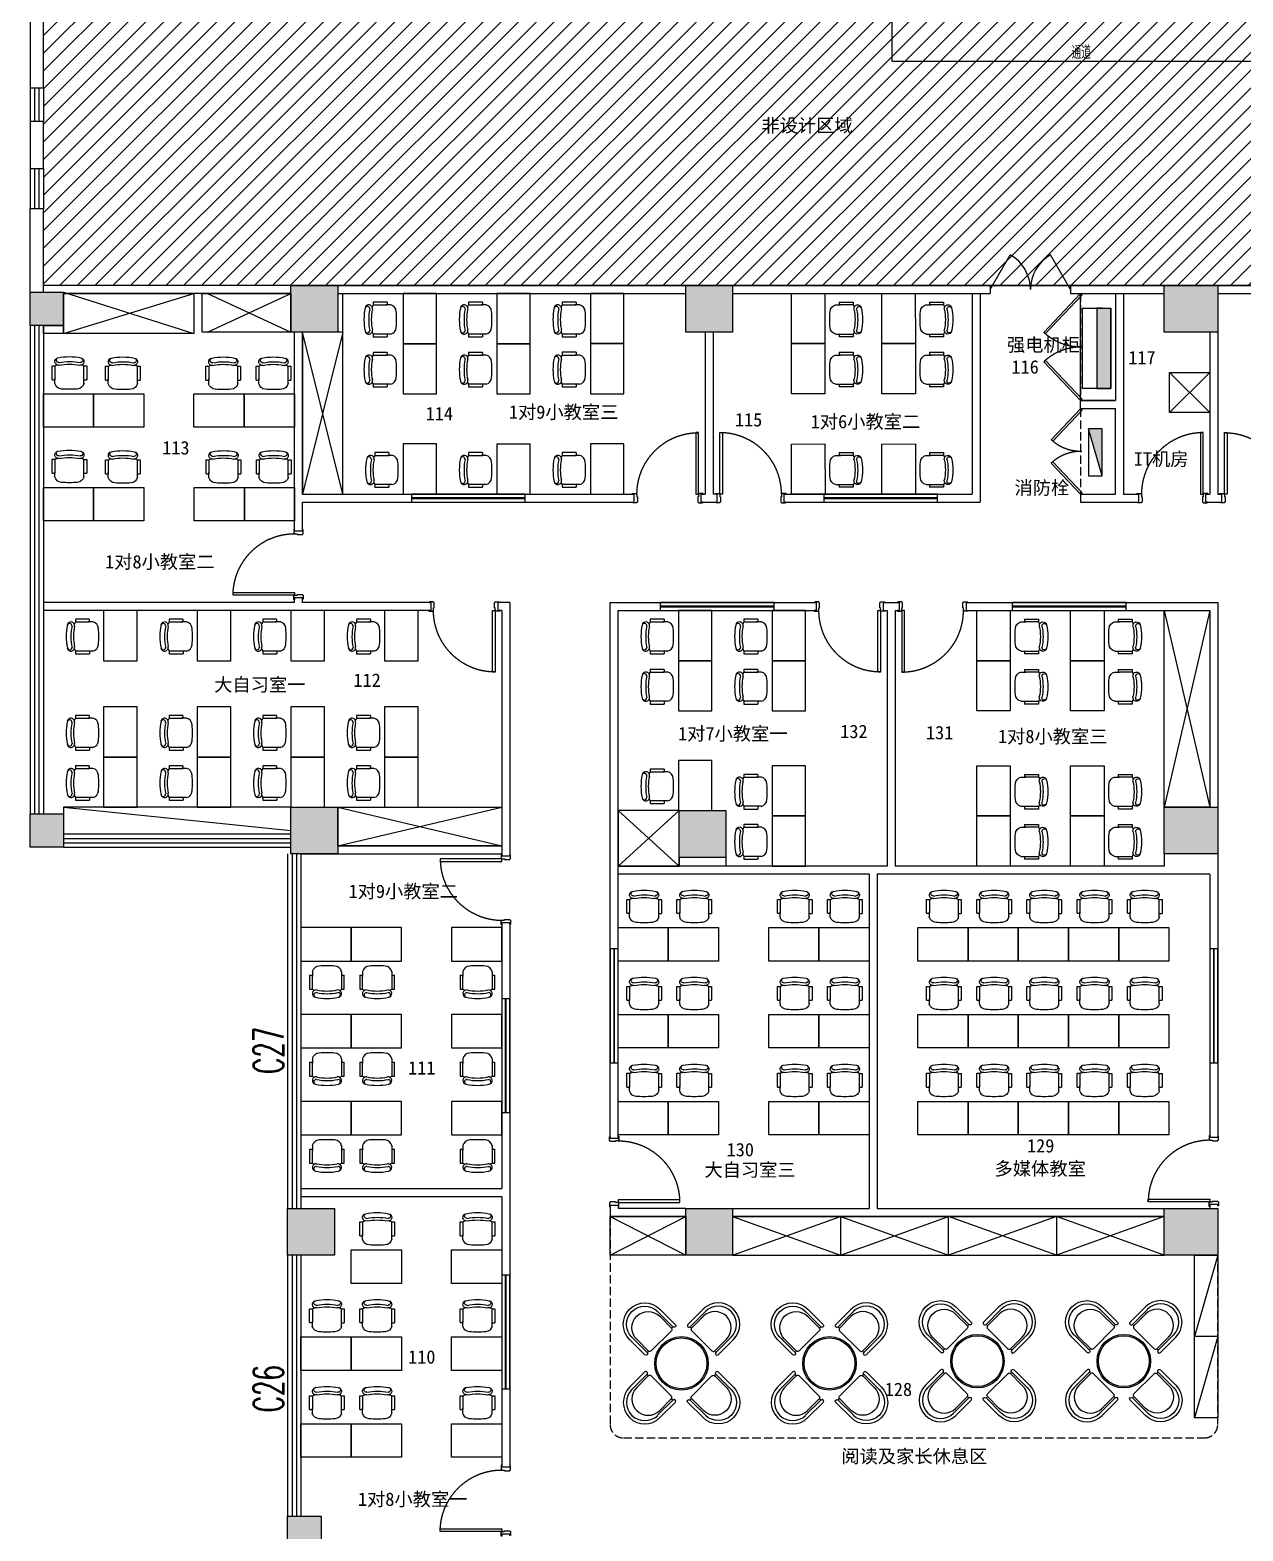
# Model space of a CAD drawing. Extents: x 392800 to 1041602, y -388882 to -94077.
# Drawn here: x 418127 to 436254, y -209527 to -187086 of the extents above; entities that cross this region are included whole.
import ezdxf
from ezdxf.enums import TextEntityAlignment as Align

# ---------------------------------------------------------------- set-up
doc = ezdxf.new("R2010")
doc.units = 0
doc.header["$LTSCALE"] = 1000
doc.header["$MEASUREMENT"] = 0
for name, pattern in [('ACAD_ISO02W100', [15, 12, -3]), ('ACAD_ISO03W100', [30, 12, -18]), ('DASH', [0.35, 0.25, -0.1]), ('DASHED', [0.75, 0.5, -0.25])]:
    doc.linetypes.add(name, pattern=pattern)
for name, color, linetype in [('DOOR【门】', 93, 'Continuous'), ('FF-FURN', 51, 'Continuous'), ('IAR-备注', 2, 'Continuous'), ('IAR-文字350', 2, 'ACAD_ISO02W100'), ('IBS-其它（电梯桥厢、管道上空线）', 123, 'Continuous'), ('IBS-地坪线', 7, 'Continuous'), ('IBS-完成面', 2, 'Continuous'), ('IBS-梁', 8, 'Continuous'), ('IBS－墙体', 6, 'Continuous'), ('IBS－窗', 1, 'Continuous'), ('IDS－门', 3, 'Continuous'), ('IFF-家具', 51, 'Continuous'), ('PUB_HATCH', 8, 'Continuous'), ('PUB_TEXT', 7, 'Continuous'), ('WALL', 255, 'Continuous'), ('WINDOW_TEXT', 7, 'Continuous')]:
    doc.layers.add(name, color=color, linetype=linetype)
doc.layers.add('DOOR【门套】', color=70, linetype='Continuous', lineweight=0)
doc.styles.add('_HZFS', font='txt.shx', dxfattribs={"width": 0.6, "bigfont": 'HZFS.shx'})
doc.styles.add('_HZTXT', font='gbenor.shx', dxfattribs={"bigfont": 'gbcbig.shx'})
doc.styles.add('SIMPLEX', font='SIMPLEX.SHX', dxfattribs={"width": 0.7})
doc.styles.get("Standard").update_dxf_attribs({"font": 'gbenor.shx', "bigfont": 'gbcbig.shx'})

# ---------------------------------------------------------------- blocks, each defined once
blk = doc.blocks.new('_FZH')
blk.add_solid([(0.5, 0.5), (0.5, -0.5), (-0.5, 0.5), (-0.5, -0.5)])
blk = doc.blocks.new('_DBLK1')
for p, q in [((-0.5, 0), (-0.25, -0.433)), ((0.5, 0), (0.25, -0.433))]:
    blk.add_line(p, q)
for centre, start, end in [((-0.5, 0), 300, 0), ((0.5, 0), 180, 240)]:
    blk.add_arc(centre, 0.5, start, end)
at = {"layer": 'WINDOW_TEXT', "style": 'SIMPLEX', "flags": 9}
blk.add_attdef('A', text='', height=1, dxfattribs=at).set_placement((0, 1.5), align=Align.MIDDLE)
blk = doc.blocks.new('CH3')
for p, q in [((-259, 349), (-259, 141)), ((-218, 349), (-259, 349)), ((-218, 142), (-218, 349)), ((259, 350), (218, 350)), ((218, 350), (218, 142)), ((259, 142), (259, 350)), ((-218, 89), (-218, 163)), ((218, 87), (218, 162))]:
    blk.add_line(p, q)
at = {"linetype": 'Continuous'}
for p, q in [((-218, 141), (-259, 141)), ((259, 142), (218, 142))]:
    blk.add_line(p, q, dxfattribs=at)
for centre, radius, start, end in [((-163, 416), 55.3, 99.8988, 279.7522), ((-166, 436), 35.2, 94.9128, 274.9128), ((0, -348), 836, 78.0899, 101.9101), ((163, 416), 55.3, 260.2478, 80.1012), ((159, 437), 36.2, 265.0872, 70.3213), ((-4, -349), 766, 78.0112, 101.9888), ((18, -535), 913, 91.1567, 100.8714), ((-18, -535), 913, 79.1286, 88.8433), ((-111, 115), 111, 193.2566, 265.9234), ((0, 1666), 1666, 265.9234, 274.0766), ((111, 115), 111, 274.0766, 345.8334)]:
    blk.add_arc(centre, radius, start, end, dxfattribs=at)
for centre, start, end in [((-181, 309), 90.7226, 132.8382), ((180, 309), 47.1618, 87.5717)]:
    blk.add_arc(centre, 54.9, start, end)
blk = doc.blocks.new('$TwtSys$00000434')
for p, q in [((-0.5, 0.5), (-0.5, -0.5)), ((-0.5, -0.5), (0.5, 0.5)), ((0.5, 0.5), (-0.5, 0.5)), ((0.5, -0.5), (0.5, 0.5)), ((-0.5, -0.5), (0.5, -0.5))]:
    blk.add_line(p, q)
blk.add_solid([(0.5, -0.5), (0.5, 0.5), (-0.5, -0.5)])
blk = doc.blocks.new('*U237')
at = {"ltscale": 8}
blk.add_lwpolyline([(0, 0), (21, -21), (587, 545), (566, 566)], close=True, dxfattribs=at)
at = {"color": 252, "linetype": 'DASHED', "ltscale": 8}
blk.add_arc((0, 0), 800, 0, 45, dxfattribs=at)
blk = doc.blocks.new('*U238')
at = {"ltscale": 8}
blk.add_lwpolyline([(0, 0), (21, -21), (473, 430), (451, 451)], close=True, dxfattribs=at)
at = {"color": 252, "linetype": 'DASHED', "ltscale": 8}
blk.add_arc((0, 0), 639, 0, 45, dxfattribs=at)
blk = doc.blocks.new('*U236')
at = {"color": 250, "linetype": 'ACAD_ISO03W100'}
blk.add_arc((-40, 59), 920, 90, 180, dxfattribs=at)
at = {"layer": 'DOOR【门套】', "color": 3, "linetype": 'ByBlock', "lineweight": -2}
for points in [[(-40, 60), (-40, 980), (-80, 980), (-80, 60)], [(-970, 60), (-960, 60), (-960, 20), (-950, 20), (-950, -60), (-960, -60), (-960, -70), (-1020, -70), (-1020, -60), (-1000, -60), (-1000, 60), (-1030, 60), (-1030, 70), (-970, 70)], [(-30, 60), (-40, 60), (-40, 20), (-50, 20), (-50, -60), (-40, -60), (-40, -70), (20, -70), (20, -60), (0, -60), (0, 60), (30, 60), (30, 70), (-30, 70)]]:
    blk.add_lwpolyline(points, close=True, dxfattribs=at)
at = {"layer": 'DOOR【门】', "linetype": 'ByBlock', "style": '_HZTXT', "flags": 8}
blk.add_attdef('门编号', text='', height=250, dxfattribs=at).set_placement((-435, 84), align=Align.CENTER)
blk = doc.blocks.new('*U516')
at = {"color": 250, "linetype": 'ACAD_ISO03W100'}
blk.add_arc((-40, 59), 920, 90, 180, dxfattribs=at)
at = {"layer": 'DOOR【门套】', "color": 3, "linetype": 'ByBlock', "lineweight": -2}
for points in [[(-40, 60), (-40, 980), (-80, 980), (-80, 60)], [(-970, 60), (-960, 60), (-960, 20), (-950, 20), (-950, -60), (-960, -60), (-960, -70), (-1020, -70), (-1020, -60), (-1000, -60), (-1000, 60), (-1030, 60), (-1030, 70), (-970, 70)], [(-30, 60), (-40, 60), (-40, 20), (-50, 20), (-50, -60), (-40, -60), (-40, -70), (20, -70), (20, -60), (0, -60), (0, 60), (30, 60), (30, 70), (-30, 70)]]:
    blk.add_lwpolyline(points, close=True, dxfattribs=at)
at = {"layer": 'DOOR【门】', "linetype": 'ByBlock', "style": '_HZTXT', "flags": 8}
blk.add_attdef('门编号', text='', height=250, dxfattribs=at).set_placement((-435, 84), align=Align.CENTER)
blk = doc.blocks.new('*U515')
at = {"color": 250, "linetype": 'ACAD_ISO03W100'}
blk.add_arc((-40, -59), 920, 180, 270, dxfattribs=at)
at = {"layer": 'DOOR【门套】', "color": 3, "linetype": 'ByBlock', "lineweight": -2}
for points in [[(-970, -60), (-960, -60), (-960, -20), (-950, -20), (-950, 60), (-960, 60), (-960, 70), (-1020, 70), (-1020, 60), (-1000, 60), (-1000, -60), (-1030, -60), (-1030, -70), (-970, -70)], [(-30, -60), (-40, -60), (-40, -20), (-50, -20), (-50, 60), (-40, 60), (-40, 70), (20, 70), (20, 60), (0, 60), (0, -60), (30, -60), (30, -70), (-30, -70)], [(-40, -60), (-40, -980), (-80, -980), (-80, -60)]]:
    blk.add_lwpolyline(points, close=True, dxfattribs=at)
at = {"layer": 'DOOR【门】', "linetype": 'ByBlock', "style": '_HZTXT', "flags": 8}
blk.add_attdef('门编号', text='', height=250, dxfattribs=at).set_placement((-435, -84), align=Align.CENTER)
blk = doc.blocks.new('YZ-2')
at = {"color": 250}
blk.add_line((155, 189), (-23, 367), dxfattribs=at)
at = {"color": 59}
blk.add_line((-189, -155), (-367, 23), dxfattribs=at)
blk.add_lwpolyline([(-473, 19), (-244, -210, 1), (-210, -175), (-189, -154, 0.365977), (-151, -151), (151, 151, 0.365977), (154, 189), (175, 210, 1), (210, 244), (-19, 473, 1), (-473, 19)], format="xyb")
at = {"color": 53}
for points in [[(175, 210), (-54, 438)], [(-210, -175), (-438, 54)]]:
    blk.add_lwpolyline(points, dxfattribs=at)
blk.add_arc((-246, 246), 272, 45, 225, dxfattribs=at)
at = {"color": 59}
blk.add_arc((-195, 195), 243, 45, 225, dxfattribs=at)
blk = doc.blocks.new('CZ-A2')
blk.add_circle((0, 0), 400)
at = {"color": 55}
blk.add_circle((0, 0), 380, dxfattribs=at)
at = {"linetype": 'Continuous'}
blk.add_blockref('YZ-2', (-338, 303), dxfattribs=at)
at = {"linetype": 'Continuous', "xscale": -1}
blk.add_blockref('YZ-2', (338, 303), dxfattribs=at)
at = {"linetype": 'Continuous', "xscale": -1, "rotation": 180}
blk.add_blockref('YZ-2', (-338, -303), dxfattribs=at)
at = {"linetype": 'Continuous', "rotation": 180}
blk.add_blockref('YZ-2', (338, -303), dxfattribs=at)

msp = doc.modelspace()

# ---------------------------------------------------------------- hatches: boundary and pattern name
at = {"layer": 'IAR-备注', "extrusion": (0.000317562, -4.77766e-17, 1)}
msp.add_hatch(color=256, dxfattribs=at).paths.add_polyline_path([(434277.4, -192443.8), (434277.4, -191242.3), (434067.4, -191242.3), (434067.4, -192443.8)])
at = {"layer": 'PUB_HATCH'}
h = msp.add_hatch(dxfattribs=at)
h.set_pattern_fill('ANSI31', color=256, scale=1500)
h.set_pattern_definition([(45, (-77226.94, -982.49), (-132.58252, 132.58252), [])])
h.paths.add_polyline_path([(442577.2, -190904.3), (442577.2, -198705), (442202.2, -198705), (442202.2, -199155), (450002.2, -199155), (450002.2, -198705), (450377.2, -198705), (450377.2, -190905), (450377.2, -183105), (450227.2, -183105), (450227.2, -182805), (428527.2, -182805), (428527.2, -182855), (428027.2, -182855), (422127.2, -182855), (418627.2, -182855), (418627.2, -183105), (418327.2, -183105), (418327.2, -190905.7)])
h.paths.add_polyline_path([(448473.2, -216505), (448473.2, -212605), (442927.2, -212605), (442927.2, -212955), (435227.2, -212955), (435227.2, -216505)])

# ---------------------------------------------------------------- linework, layer by layer
at = {"layer": 'FF-FURN', "linetype": 'Continuous'}
for p, q in [((426796.2, -204825), (427927.2, -205405)), ((426796.2, -205405), (427927.2, -204825)), ((428627.2, -205405), (430239.7, -204825)), ((428627.2, -204825), (430239.7, -205405)), ((430239.7, -204825), (430239.7, -205405)), ((430239.7, -205405), (431852.2, -204825)), ((430239.7, -204825), (431852.2, -205405)), ((431852.2, -205405), (431852.2, -204825)), ((433464.7, -205405), (431852.2, -204825)), ((433464.7, -204825), (431852.2, -205405)), ((433464.7, -204825), (433464.7, -205405)), ((435077.2, -205405), (433464.7, -204825)), ((435077.2, -204825), (433464.7, -205405)), ((435877.2, -205405), (435527.2, -206620)), ((435877.2, -206620), (435527.2, -207835)), ((435877.2, -206620), (435527.2, -206620))]:
    msp.add_line(p, q, dxfattribs=at)
for points in [[(426796.2, -204825), (427927.2, -204825), (427927.2, -205405), (426796.2, -205405)], [(428627.2, -205405), (435077.2, -205405), (435077.2, -204825), (428627.2, -204825)], [(435527.2, -205405), (435877.2, -205405), (435877.2, -207835), (435527.2, -207835)]]:
    msp.add_lwpolyline(points, close=True, dxfattribs=at)
at = {"layer": 'IAR-备注', "extrusion": (0.004033, 0.008072, 0.999959), "elevation": 206}
msp.add_lwpolyline([(434273.9, -191250.3), (434273.9, -192451.7), (433853.9, -192451.6), (433853.9, -191250.2)], close=True, dxfattribs=at)
at = {"layer": 'IAR-备注', "extrusion": (0.000317562, -4.65733e-17, 1), "elevation": 137}
msp.add_lwpolyline([(434147.4, -191242.3), (434067.4, -191242.3), (434067.4, -192443.8), (434277.4, -192443.8), (434277.4, -191242.3), (434277.4, -191242.3)], dxfattribs=at)
at = {"layer": 'IBS-地坪线', "elevation": 7.2}
msp.add_lwpolyline([(434347.5, -192626.4), (433827.5, -192626.4), (433827.5, -191025), (434347.5, -191025)], close=True, dxfattribs=at)
at = {"layer": 'IBS-地坪线', "color": 251, "linetype": 'DASH', "ltscale": 0.5}
msp.add_lwpolyline([(426796.2, -204825), (426796.2, -207935, 0.4142136), (426996.2, -208135), (435677.2, -208135, 0.4142136), (435877.2, -207935), (435877.2, -205405)], format="xyb", dxfattribs=at)
at = {"layer": 'IBS-完成面'}
for p, q in [((422801.2, -191605), (422801.2, -191025)), ((432207.5, -191025.1), (432207.6, -194024.6, 0)), ((432327.5, -191025.1), (432327.6, -194144.6, 0)), ((434347.5, -191025), (434347.5, -192626.4, 7.2)), ((434467.5, -191025), (434467.5, -194025)), ((422081, -194576.8), (422081, -191605)), ((422201, -194024.6), (422201, -191605)), ((428217.2, -191604.9, 0), (428217.3, -194024.5, 0)), ((428337.3, -191605, 0), (428337.3, -194025, 0)), ((435757.2, -191605), (435757.2, -194025)), ((435877.2, -191605), (435877.2, -194025)), ((433827.5, -192746.4, 0), (433827.6, -192625.7)), ((433827.5, -192626.4), (434347.5, -192626.4, 7.2)), ((433827.5, -192746.4, 0), (434347.5, -192746.3, 6.6)), ((434347.5, -194025), (434347.5, -192746.4, 6.6)), ((422201, -194025, 0), (427157.3, -194025, 0)), ((428157.3, -194024.4, 0), (428217.3, -194024.4, 0)), ((428397.3, -194025, 0), (428337.3, -194025, 0)), ((429427.3, -194025, 0), (432207.6, -194025, 0)), ((433827.5, -194025), (434347.5, -194025)), ((433827.5, -194025), (433827.5, -194145)), ((434467.5, -194025), (434697.2, -194025)), ((435697.2, -194025), (435757.2, -194025)), ((435877.2, -194025), (435937.2, -194025)), ((422201, -194145, 0), (427157.3, -194145, 0)), ((422201, -194576.8), (422201, -194145, 0)), ((428177.3, -194144.6, 0), (428377.3, -194144.6, 0)), ((429417.3, -194144.9, 0), (432327.6, -194145.4, 0)), ((433827.5, -194145), (434697.2, -194145)), ((435697.2, -194145), (435937.2, -194145)), ((422081, -195645), (418327.2, -195645)), ((422081, -195645), (422081, -195585)), ((422201, -195645), (422201, -195585)), ((424116.2, -195645), (422201, -195645)), ((425296.2, -195645), (425116.2, -195645)), ((425296.2, -195645), (425296.2, -199435)), ((424116.2, -195765), (418327.2, -195765)), ((425176.2, -195765), (425116.2, -195765)), ((425176.2, -195765), (425176.2, -199435)), ((430936.7, -195765), (430936.7, -199585)), ((431056.7, -195765), (431056.7, -199585)), ((422176.2, -199405), (425176.2, -199405)), ((422726.2, -199285), (425176.2, -199285)), ((427827.2, -199455), (427827.2, -199585)), ((428527.2, -199455), (428527.2, -199585)), ((435077.2, -199405), (435077.2, -199585)), ((430936.7, -199585), (426916.2, -199585)), ((430666.2, -199705), (426916.2, -199705)), ((430666.2, -199705), (430666.2, -204705)), ((430786.2, -199705), (430786.2, -204705)), ((435757.2, -199705), (430786.2, -199705)), ((435077.2, -199585), (431056.7, -199585)), ((425176.2, -200435), (425176.2, -204405)), ((425296.2, -200435), (425296.2, -208575)), ((422176.2, -204405), (425176.2, -204405)), ((422176.2, -204525), (425176.2, -204525)), ((425176.2, -204525), (425176.2, -208575)), ((426796.2, -204673.4), (426796.2, -204825)), ((427927.2, -204825), (426796.2, -204825)), ((426916.2, -204683.4), (426916.2, -204705)), ((427927.2, -204705), (426916.2, -204705)), ((428627.2, -204705), (429783.2, -204705)), ((428627.2, -204825), (435077.2, -204825)), ((429783.2, -204705), (430666.2, -204705)), ((430786.2, -204705), (435077.2, -204705))]:
    msp.add_line(p, q, dxfattribs=at)
for points in [[(426796.2, -203653.4), (426796.2, -195645), (429876.7, -195645)], [(430876.7, -195645), (431116.7, -195645)], [(432116.7, -195645), (435877.2, -195645), (435877.2, -203645)], [(426916.2, -203653.4), (426916.2, -195765), (429876.7, -195765)], [(430876.7, -195765), (430936.7, -195765)], [(431056.7, -195765), (431116.7, -195765)], [(432116.7, -195765), (435757.2, -195765), (435757.2, -198705)], [(435757.2, -199705), (435757.2, -203645)], [(435757.2, -204645), (435757.2, -204705)]]:
    msp.add_lwpolyline(points, dxfattribs=at)
msp.add_lwpolyline([(427827.2, -198755), (426916.2, -198755), (426916.2, -199585), (427827.2, -199585)], close=True, dxfattribs=at)
at = {"layer": 'IBS-梁', "color": 251, "linetype": 'DASH', "ltscale": 0.5}
for p, q in [((433827.5, -191025), (433827.6, -192626.4, 0)), ((433827.5, -192746.4, 0), (433827.5, -194025))]:
    msp.add_line(p, q, dxfattribs=at)
at = {"layer": 'IBS－墙体'}
for p, q in [((418127.2, -186355), (418127.2, -187955)), ((418327.2, -187955), (418327.2, -186355)), ((431010.6, -187554.6), (431010.6, -186456.4)), ((440702.2, -187554.6), (431010.6, -187554.6)), ((418327.2, -187955), (418127.2, -187955)), ((418327.2, -188455), (418127.2, -188455)), ((418127.2, -188455), (418127.2, -189155)), ((418327.2, -189155), (418327.2, -188455)), ((418127.2, -189155), (418327.2, -189155)), ((418127.2, -191505), (418127.2, -189755)), ((418127.2, -189755), (418327.2, -189755)), ((418327.2, -191005), (418327.2, -189755)), ((422026.2, -190905), (418327.2, -190905)), ((422726.2, -190905), (427927.2, -190905)), ((428627.2, -190905), (435077.2, -190905)), ((432477.7, -190905), (432477.7, -191025)), ((433677.2, -190904.8), (433677.2, -191025)), ((435877.2, -190905), (440582.2, -190905)), ((422026.2, -191025), (418627.2, -191025)), ((422726.2, -191025), (427927.2, -191025)), ((428627.2, -191025), (432477.7, -191025)), ((433677.2, -191025), (435077.2, -191025)), ((435877.2, -191025), (440582.2, -191025))]:
    msp.add_line(p, q, dxfattribs=at)
for points in [[(422026.2, -190905), (422726.2, -190905), (422726.2, -191605), (422026.2, -191605)], [(427926.4, -190905.2), (428626.4, -190905.2), (428626.4, -191605.2), (427926.4, -191605.2)], [(435076.7, -190904.7), (435876.7, -190904.7), (435876.7, -191604.7), (435076.7, -191604.7)], [(418127.2, -191005), (418627.2, -191005), (418627.2, -191505), (418127.2, -191505)], [(418127.2, -198805), (418627.2, -198805), (418627.2, -199305), (418127.2, -199305)], [(422026.2, -198705), (422726.2, -198705), (422726.2, -199405), (422026.2, -199405)], [(427827.2, -198755), (428527.2, -198755), (428527.2, -199455), (427827.2, -199455)], [(435077.2, -198705), (435877.2, -198705), (435877.2, -199405), (435077.2, -199405)], [(421976.2, -204705), (422676.2, -204705), (422676.2, -205405), (421976.2, -205405)], [(427927.2, -204705), (428627.2, -204705), (428627.2, -205405), (427927.2, -205405)], [(435077.2, -204705), (435877.2, -204705), (435877.2, -205405), (435077.2, -205405)], [(421976.2, -209305), (422476.2, -209305), (422476.2, -209805), (421976.2, -209805)]]:
    msp.add_lwpolyline(points, close=True, dxfattribs=at)
at = {"layer": 'IBS－窗'}
for p, q in [((418127.2, -187955), (418127.2, -188455)), ((418193.8, -187955), (418193.8, -188455)), ((418260.5, -187955), (418260.5, -188455)), ((418327.2, -187955), (418327.2, -188455)), ((418127.2, -189155), (418127.2, -189755)), ((418193.8, -189155), (418193.8, -189755)), ((418260.5, -189155), (418260.5, -189755)), ((418327.2, -189155), (418327.2, -189755)), ((418127.2, -191505), (418127.2, -198805)), ((418193.8, -191505), (418193.8, -198805)), ((418260.5, -191505), (418260.5, -198805)), ((418327.2, -191505), (418327.2, -198805)), ((418627.2, -199105), (422026.2, -199105)), ((418627.2, -199171.7), (422026.2, -199171.7)), ((418627.2, -199238.3), (422026.2, -199238.3)), ((418627.2, -199305), (422026.2, -199305)), ((421976.2, -199405), (421976.2, -204705)), ((422042.8, -199405), (422042.8, -204705)), ((422109.5, -199405), (422109.5, -204705)), ((422176.2, -199405), (422176.2, -204705)), ((421976.2, -205405), (421976.2, -209305)), ((422042.8, -205405), (422042.8, -209305)), ((422109.5, -205405), (422109.5, -209305)), ((422176.2, -205405), (422176.2, -209305))]:
    msp.add_line(p, q, dxfattribs=at)
at = {"layer": 'IBS－窗', "elevation": 0}
for points in [[(425529.1, -194024.6), (423829.1, -194024.6), (423829.1, -194144.6), (425529.1, -194144.6)], [(425529.1, -194078.6), (423829.1, -194078.6), (423829.1, -194090.6), (425529.1, -194090.6)], [(431688.8, -194025), (429988.8, -194025), (429988.8, -194145), (431688.8, -194145)], [(431688.8, -194079), (429988.8, -194079), (429988.8, -194091), (431688.8, -194091)]]:
    msp.add_lwpolyline(points, close=True, dxfattribs=at)
at = {"layer": 'IBS－窗'}
for points in [[(429246.4, -195645), (427546.4, -195645), (427546.4, -195765), (429246.4, -195765)], [(434506.9, -195645), (432806.9, -195645), (432806.9, -195765), (434506.9, -195765)], [(429246.4, -195699), (427546.4, -195699), (427546.4, -195711), (429246.4, -195711)], [(434506.9, -195699), (432806.9, -195699), (432806.9, -195711), (434506.9, -195711)], [(426916.2, -202525), (426916.2, -200825), (426796.2, -200825), (426796.2, -202525)], [(426862.2, -202525), (426862.2, -200825), (426850.2, -200825), (426850.2, -202525)], [(435877.2, -202525), (435877.2, -200825), (435757.2, -200825), (435757.2, -202525)], [(435823.2, -202525), (435823.2, -200825), (435811.2, -200825), (435811.2, -202525)], [(425296.2, -203270), (425296.2, -201570), (425176.2, -201570), (425176.2, -203270)], [(425242.2, -203270), (425242.2, -201570), (425230.2, -201570), (425230.2, -203270)], [(425296.2, -207400), (425296.2, -205700), (425176.2, -205700), (425176.2, -207400)], [(425242.2, -207400), (425242.2, -205700), (425230.2, -205700), (425230.2, -207400)]]:
    msp.add_lwpolyline(points, close=True, dxfattribs=at)
at = {"layer": 'IBS－窗', "color": 3}
for p in [(418193.8, -187955), (418260.5, -187955)]:
    msp.add_point(p, dxfattribs=at)
at = {"layer": 'IFF-家具'}
for p, q in [((418627.2, -191005), (420577.4, -191625)), ((418627.2, -191625), (420577.4, -191025)), ((420778.7, -191605), (422026.2, -191025)), ((420778.7, -191025), (422026.2, -191605)), ((422801.2, -191605), (422201, -194024.6)), ((422801.2, -194024.6), (422201, -191605)), ((435757.2, -192205), (435157.2, -192805)), ((435157.2, -192205), (435757.2, -192805)), ((435757.2, -195765), (435077.2, -198705)), ((435077.2, -195765), (435757.2, -198705)), ((418627.2, -198705), (422026.2, -199055)), ((422726.2, -198705), (425176.2, -199285)), ((422726.2, -199285), (425176.2, -198705)), ((426916.2, -198755), (427827.2, -199585)), ((426916.2, -199585), (427827.2, -198755))]:
    msp.add_line(p, q, dxfattribs=at)
for points in [[(420577.4, -191625), (418627.2, -191625), (418627.2, -191025), (420577.4, -191025)], [(422026.2, -191605), (420697.4, -191605), (420697.4, -191025), (422026.2, -191025)], [(418627.2, -191625), (418327.2, -191625), (418327.2, -191505), (418627.2, -191505)], [(422801.2, -191605), (422201, -191605), (422201, -194024.6), (422801.2, -194024.6)], [(435757.2, -192205), (435757.2, -192805), (435157.2, -192805), (435157.2, -192205)], [(419077.2, -193024.9), (418327.2, -193024.9), (418327.2, -192524.9), (419077.2, -192524.9)], [(419827.2, -193024.9), (419077.2, -193024.9), (419077.2, -192524.9), (419827.2, -192524.9)], [(421327.2, -193024.9), (420577.2, -193024.9), (420577.2, -192524.9), (421327.2, -192524.9)], [(422077.2, -193024.9), (421327.2, -193024.9), (421327.2, -192524.9), (422077.2, -192524.9)], [(419077.2, -194425), (418327.2, -194425), (418327.2, -193925), (419077.2, -193925)], [(419827.2, -194425), (419077.2, -194425), (419077.2, -193925), (419827.2, -193925)], [(421331, -194425), (420581, -194425), (420581, -193925), (421331, -193925)], [(422081, -194425), (421331, -194425), (421331, -193925), (422081, -193925)], [(419726.2, -196515), (419726.2, -195765), (419226.2, -195765), (419226.2, -196515)], [(421126.2, -196515), (421126.2, -195765), (420626.2, -195765), (420626.2, -196515)], [(422526.2, -196515), (422526.2, -195765), (422026.2, -195765), (422026.2, -196515)], [(423926.2, -196515), (423926.2, -195765), (423426.2, -195765), (423426.2, -196515)], [(428316.2, -196515), (428316.2, -195765), (427816.2, -195765), (427816.2, -196515)], [(429716.2, -196515), (429716.2, -195765), (429216.2, -195765), (429216.2, -196515)], [(432277.2, -196515), (432277.2, -195765), (432777.2, -195765), (432777.2, -196515)], [(433677.2, -196515), (433677.2, -195765), (434177.2, -195765), (434177.2, -196515)], [(435077.2, -195765), (435757.2, -195765), (435757.2, -198705), (435077.2, -198705)], [(428316.2, -197265), (428316.2, -196515), (427816.2, -196515), (427816.2, -197265)], [(429716.2, -197265), (429716.2, -196515), (429216.2, -196515), (429216.2, -197265)], [(432277.2, -197265), (432277.2, -196515), (432777.2, -196515), (432777.2, -197265)], [(433677.2, -197265), (433677.2, -196515), (434177.2, -196515), (434177.2, -197265)], [(419726.2, -197955), (419726.2, -197205), (419226.2, -197205), (419226.2, -197955)], [(421126.2, -197955), (421126.2, -197205), (420626.2, -197205), (420626.2, -197955)], [(422526.2, -197955), (422526.2, -197205), (422026.2, -197205), (422026.2, -197955)], [(423926.2, -197955), (423926.2, -197205), (423426.2, -197205), (423426.2, -197955)], [(419726.2, -198705), (419726.2, -197955), (419226.2, -197955), (419226.2, -198705)], [(421126.2, -198705), (421126.2, -197955), (420626.2, -197955), (420626.2, -198705)], [(422526.2, -198705), (422526.2, -197955), (422026.2, -197955), (422026.2, -198705)], [(423926.2, -198705), (423926.2, -197955), (423426.2, -197955), (423426.2, -198705)], [(428316.2, -198755), (428316.2, -198005), (427816.2, -198005), (427816.2, -198755)], [(429716.2, -198835), (429716.2, -198085), (429216.2, -198085), (429216.2, -198835)], [(432277.2, -198835), (432277.2, -198085), (432777.2, -198085), (432777.2, -198835)], [(433677.2, -198835), (433677.2, -198085), (434177.2, -198085), (434177.2, -198835)], [(422026.2, -198705), (418627.2, -198705), (418627.2, -199105), (422026.2, -199105)], [(422726.2, -198705), (425176.2, -198705), (425176.2, -199285), (422726.2, -199285)], [(429716.2, -199585), (429716.2, -198835), (429216.2, -198835), (429216.2, -199585)], [(432277.2, -199585), (432277.2, -198835), (432777.2, -198835), (432777.2, -199585)], [(433677.2, -199585), (433677.2, -198835), (434177.2, -198835), (434177.2, -199585)], [(422926.2, -200505), (422176.2, -200505), (422176.2, -201005), (422926.2, -201005)], [(423676.2, -200505), (422926.2, -200505), (422926.2, -201005), (423676.2, -201005)], [(425176.2, -200505), (424426.2, -200505), (424426.2, -201005), (425176.2, -201005)], [(427666.2, -201005), (426916.2, -201005), (426916.2, -200505), (427666.2, -200505)], [(428416.2, -201005), (427666.2, -201005), (427666.2, -200505), (428416.2, -200505)], [(429916.2, -201005), (429166.2, -201005), (429166.2, -200505), (429916.2, -200505)], [(430666.2, -201005), (429916.2, -201005), (429916.2, -200505), (430666.2, -200505)], [(432146.7, -201005), (431396.7, -201005), (431396.7, -200505), (432146.7, -200505)], [(432896.7, -201005), (432146.7, -201005), (432146.7, -200505), (432896.7, -200505)], [(433646.7, -201005), (432896.7, -201005), (432896.7, -200505), (433646.7, -200505)], [(434396.7, -201005), (433646.7, -201005), (433646.7, -200505), (434396.7, -200505)], [(435146.7, -201005), (434396.7, -201005), (434396.7, -200505), (435146.7, -200505)], [(422926.2, -201805), (422176.2, -201805), (422176.2, -202305), (422926.2, -202305)], [(423676.2, -201805), (422926.2, -201805), (422926.2, -202305), (423676.2, -202305)], [(425176.2, -201805), (424426.2, -201805), (424426.2, -202305), (425176.2, -202305)], [(427666.2, -202305), (426916.2, -202305), (426916.2, -201805), (427666.2, -201805)], [(428416.2, -202305), (427666.2, -202305), (427666.2, -201805), (428416.2, -201805)], [(429916.2, -202305), (429166.2, -202305), (429166.2, -201805), (429916.2, -201805)], [(430666.2, -202305), (429916.2, -202305), (429916.2, -201805), (430666.2, -201805)], [(432146.7, -202305), (431396.7, -202305), (431396.7, -201805), (432146.7, -201805)], [(432896.7, -202305), (432146.7, -202305), (432146.7, -201805), (432896.7, -201805)], [(433646.7, -202305), (432896.7, -202305), (432896.7, -201805), (433646.7, -201805)], [(434396.7, -202305), (433646.7, -202305), (433646.7, -201805), (434396.7, -201805)], [(435146.7, -202305), (434396.7, -202305), (434396.7, -201805), (435146.7, -201805)], [(422926.2, -203105), (422176.2, -203105), (422176.2, -203605), (422926.2, -203605)], [(423676.2, -203105), (422926.2, -203105), (422926.2, -203605), (423676.2, -203605)], [(425176.2, -203105), (424426.2, -203105), (424426.2, -203605), (425176.2, -203605)], [(427666.2, -203605), (426916.2, -203605), (426916.2, -203105), (427666.2, -203105)], [(428416.2, -203605), (427666.2, -203605), (427666.2, -203105), (428416.2, -203105)], [(429916.2, -203605), (429166.2, -203605), (429166.2, -203105), (429916.2, -203105)], [(430666.2, -203605), (429916.2, -203605), (429916.2, -203105), (430666.2, -203105)], [(432146.7, -203605), (431396.7, -203605), (431396.7, -203105), (432146.7, -203105)], [(432896.7, -203605), (432146.7, -203605), (432146.7, -203105), (432896.7, -203105)], [(433646.7, -203605), (432896.7, -203605), (432896.7, -203105), (433646.7, -203105)], [(434396.7, -203605), (433646.7, -203605), (433646.7, -203105), (434396.7, -203105)], [(435146.7, -203605), (434396.7, -203605), (434396.7, -203105), (435146.7, -203105)], [(423676.2, -205825), (422926.2, -205825), (422926.2, -205325), (423676.2, -205325)], [(425176.2, -205825), (424426.2, -205825), (424426.2, -205325), (425176.2, -205325)], [(422926.2, -207125), (422176.2, -207125), (422176.2, -206625), (422926.2, -206625)], [(423676.2, -207125), (422926.2, -207125), (422926.2, -206625), (423676.2, -206625)], [(425176.2, -207125), (424426.2, -207125), (424426.2, -206625), (425176.2, -206625)], [(422926.2, -208425), (422176.2, -208425), (422176.2, -207925), (422926.2, -207925)], [(423676.2, -208425), (422926.2, -208425), (422926.2, -207925), (423676.2, -207925)], [(425176.2, -208425), (424426.2, -208425), (424426.2, -207925), (425176.2, -207925)]]:
    msp.add_lwpolyline(points, close=True, dxfattribs=at)
at = {"layer": 'IFF-家具', "elevation": 0}
for points in [[(424201.1, -191775.2), (424201.1, -191025.2), (423701.1, -191025.2), (423701.1, -191775.2)], [(425601.1, -191775.1), (425601.1, -191025.1), (425101.1, -191025.1), (425101.1, -191775.1)], [(427001.1, -191775), (427001.1, -191025), (426501.1, -191025), (426501.1, -191775)], [(429507.5, -191774.9), (429507.4, -191024.9), (430007.4, -191024.9), (430007.5, -191774.9)], [(430857.5, -191774.9), (430857.4, -191024.9), (431357.4, -191024.9), (431357.5, -191774.9)], [(424201.1, -192525.2), (424201.1, -191775.2), (423701.1, -191775.2), (423701.1, -192525.2)], [(425601.1, -192525.1), (425601.1, -191775.1), (425101.1, -191775.1), (425101.1, -192525.1)], [(427001.1, -192525), (427001.1, -191775), (426501.1, -191775), (426501.1, -192525)], [(429507.5, -192524.9), (429507.5, -191774.9), (430007.5, -191774.9), (430007.5, -192524.9)], [(430857.5, -192524.9), (430857.5, -191774.9), (431357.5, -191774.9), (431357.5, -192524.9)], [(424201.2, -194024.7), (424201.2, -193274.7), (423701.2, -193274.7), (423701.2, -194024.7)], [(425601.2, -194025.1), (425601.2, -193275.1), (425101.2, -193275.1), (425101.2, -194025.1)], [(427001.2, -194025), (427001.2, -193275), (426501.2, -193275), (426501.2, -194025)], [(429507.6, -194025.1), (429507.5, -193275.1), (430007.5, -193275), (430007.6, -194025)], [(430857.6, -194025.1), (430857.5, -193275.1), (431357.5, -193275), (431357.6, -194025)]]:
    msp.add_lwpolyline(points, close=True, dxfattribs=at)
at = {"layer": 'PUB_HATCH'}
msp.add_lwpolyline([(418327.2, -186456.4), (418327.2, -183105), (418627.2, -183105), (418627.2, -182855), (422127.2, -182855), (428027.2, -182855), (428527.2, -182855), (428527.2, -182805), (450227.2, -182805), (450227.2, -183105), (450377.2, -183105), (450377.2, -190905), (450377.2, -198705), (450002.2, -198705), (450002.2, -199155), (442202.2, -199155), (442202.2, -198705), (442577.2, -198705), (442577.2, -190904.3), (418327.2, -190905.7)], dxfattribs=at)
at = {"layer": 'WALL'}
msp.add_line((418327.2, -191505), (418127.2, -191505), dxfattribs=at)

# ---------------------------------------------------------------- block references
at = {"layer": 'FF-FURN', "linetype": 'Continuous', "rotation": 90}
for p in [(427863.5, -207021.3), (430074.2, -207021.3), (432285.6, -206988.2), (434472.9, -206988.2)]:
    msp.add_blockref('CZ-A2', p, dxfattribs=at)
at = {"layer": 'IBS-其它（电梯桥厢、管道上空线）', "xscale": 699.9999999999999, "yscale": 200, "zscale": 699.9999999999999, "rotation": 89.99999999998708}
msp.add_blockref('$TwtSys$00000434', (434047.5, -193399.3, 9.2), dxfattribs=at)
at = {"layer": 'IDS－门', "xscale": 1200, "yscale": 1200, "zscale": 1200, "rotation": 180}
msp.add_blockref('_DBLK1', (433077.2, -190965.1), dxfattribs=at)
at = {"layer": 'IDS－门', "xscale": -1}
for name, p, rotation in [('*U237', (433827.5, -191025), 91.56713603454014), ('*U238', (433827.5, -192747.3), 91.56713603454014), ('*U515', (428157.3, -194085, 0), 180), ('*U236', (422141, -195576.8), 90), ('*U236', (425116.2, -195705), 180), ('*U516', (430876.7, -195705), 180), ('*U515', (426856.2, -204653.4), 90), ('*U236', (425236.2, -209575), 90)]:
    msp.add_blockref(name, p, dxfattribs=dict(at, rotation=rotation))
at = {"layer": 'IDS－门'}
for name, p, rotation in [('*U237', (433827.5, -192625.8), 88.43286396545986), ('*U515', (428397.3, -194085, 0), 180.00436949553), ('*U238', (433827.5, -194025), 88.43286396545986), ('*U516', (431116.7, -195705), 180), ('*U236', (425236.2, -199435), 90), ('*U515', (435817.2, -204645), 270)]:
    msp.add_blockref(name, p, dxfattribs=dict(at, rotation=rotation))
msp.add_blockref('*U236', (435697.2, -194085), dxfattribs=at)
at = {"layer": 'IDS－门', "xscale": -1}
msp.add_blockref('*U236', (435937.2, -194085), dxfattribs=at)
at = {"layer": 'IFF-家具'}
for p, rotation in [((423605.2, -191413.7, 0), 89.9997641317471), ((425029.8, -191413.6, 0), 89.9997641317471), ((426429.8, -191413.5, 0), 89.9997641317471), ((423605.2, -192163.7, 0), 89.9997641317471), ((425029.8, -192163.6, 0), 89.9997641317471), ((426429.8, -192163.5, 0), 89.9997641317471), ((423629.8, -193663.5, 0), 89.9997641317471), ((425029.8, -193663.5, 0), 89.9997641317471), ((426429.8, -193663.4, 0), 89.9997641317471), ((419154.8, -196153.4), 89.99976413173596), ((420554.8, -196153.4), 89.99976413173596), ((421954.8, -196153.4), 89.99976413173596), ((423354.8, -196153.4), 89.99976413173596), ((427744.8, -196153.4), 89.99976413173908), ((429144.8, -196153.4), 89.99976413173908), ((427744.8, -196903.4), 89.99976413173908), ((429144.8, -196903.4), 89.99976413173908), ((419154.8, -197593.4), 89.99976413173596), ((420554.8, -197593.4), 89.99976413173596), ((421954.8, -197593.4), 89.99976413173596), ((423354.8, -197593.4), 89.99976413173596), ((419154.8, -198343.4), 89.99976413173596), ((420554.8, -198343.4), 89.99976413173596), ((421954.8, -198343.4), 89.99976413173596), ((423354.8, -198343.4), 89.99976413173596), ((427744.8, -198393.4), 89.99976413173908), ((429144.8, -198473.4), 89.99976413173908), ((429144.8, -199223.4), 89.99976413173908), ((422564.6, -201076.3), 179.9997641317357), ((423314.6, -201076.3), 179.9997641317357), ((424814.6, -201076.3), 179.9997641317357), ((422564.6, -202376.3), 179.9997641317357), ((423314.6, -202376.3), 179.9997641317357), ((424814.6, -202376.3), 179.9997641317357), ((422564.6, -203676.3), 179.9997641317357), ((423314.6, -203676.3), 179.9997641317357), ((424814.6, -203676.3), 179.9997641317357)]:
    msp.add_blockref('CH3', p, dxfattribs=dict(at, rotation=rotation))
at = {"layer": 'IFF-家具', "xscale": -1}
for p, rotation in [((430078.8, -191413.3, 0), 270.0046746909983), ((431428.8, -191413.3, 0), 270.0046746909983), ((418715.6, -192457.2), 0.0002358682609227003), ((419514.9, -192461.7), 0.0002358682609227003), ((421014.9, -192461.7), 0.0002358682609227003), ((421764.9, -192461.7), 0.0002358682609227003), ((430078.9, -192163.3, 0), 270.0046746909983), ((431428.9, -192163.3, 0), 270.0046746909983), ((418715.6, -193853.7), 0.0002358682609227003), ((419514.9, -193861.9), 0.0002358682609227003), ((421018.7, -193861.9), 0.0002358682609227003), ((421768.7, -193861.9), 0.0002358682609227003), ((430078.9, -193663.4, 0), 270.0046746909983), ((431428.9, -193663.4, 0), 270.0046746909983), ((432848.5, -196153.4), 270.000235868261), ((434248.5, -196153.4), 270.000235868261), ((432848.5, -196903.4), 270.000235868261), ((434248.5, -196903.4), 270.000235868261), ((432848.5, -198473.4), 270.000235868261), ((434248.5, -198473.4), 270.000235868261), ((432848.5, -199223.4), 270.000235868261), ((434248.5, -199223.4), 270.000235868261), ((427304.6, -200433.7), 0.0002358682610825724), ((428054.6, -200433.7), 0.0002358682610825724), ((429554.6, -200433.7), 0.0002358682610825724), ((430304.6, -200433.7), 0.0002358682610825724), ((431785.1, -200433.7), 0.0002358682610825724), ((432535.1, -200433.7), 0.0002358682610825724), ((433285.1, -200433.7), 0.0002358682610825724), ((434035.1, -200433.7), 0.0002358682610825724), ((434785.1, -200433.7), 0.0002358682610825724), ((427304.6, -201733.7), 0.0002358682610825724), ((428054.6, -201733.7), 0.0002358682610825724), ((429554.6, -201733.7), 0.0002358682610825724), ((430304.6, -201733.7), 0.0002358682610825724), ((431785.1, -201733.7), 0.0002358682610825724), ((432535.1, -201733.7), 0.0002358682610825724), ((433285.1, -201733.7), 0.0002358682610825724), ((434035.1, -201733.7), 0.0002358682610825724), ((434785.1, -201733.7), 0.0002358682610825724), ((427304.6, -203033.7), 0.0002358682610825724), ((428054.6, -203033.7), 0.0002358682610825724), ((429554.6, -203033.7), 0.0002358682610825724), ((430304.6, -203033.7), 0.0002358682610825724), ((431785.1, -203033.7), 0.0002358682610825724), ((432535.1, -203033.7), 0.0002358682610825724), ((433285.1, -203033.7), 0.0002358682610825724), ((434035.1, -203033.7), 0.0002358682610825724), ((434785.1, -203033.7), 0.0002358682610825724), ((423314.6, -205253.7), 0.0002358682610825724), ((424814.6, -205253.7), 0.0002358682610825724), ((422564.6, -206553.7), 0.0002358682610825724), ((423314.6, -206553.7), 0.0002358682610825724), ((424814.6, -206553.7), 0.0002358682610825724), ((422564.6, -207853.7), 0.0002358682610825724), ((423314.6, -207853.7), 0.0002358682610825724), ((424814.6, -207853.7), 0.0002358682610825724)]:
    msp.add_blockref('CH3', p, dxfattribs=dict(at, rotation=rotation))
at = {"layer": 'PUB_HATCH', "zscale": 500}
for p, xscale, yscale in [((422376.2, -191255), 700, 700), ((428277.2, -191255), 700, 700), ((435477.2, -191255), 800, 700), ((418377.2, -191255), 500, 500), ((418377.2, -199055), 500, 500), ((422376.2, -199055), 700, 700), ((428177.2, -199105), 700, 700), ((435477.2, -199055), 800, 700), ((422326.2, -205055), 700, 700), ((428277.2, -205055), 700, 700), ((435477.2, -205055), 800, 700), ((422226.2, -209555), 500, 500)]:
    msp.add_blockref('_FZH', p, dxfattribs=dict(at, xscale=xscale, yscale=yscale))

# ---------------------------------------------------------------- texts
at = {"layer": 'IAR-文字350', "width": 0.8}
msp.add_text('通道', height=200, rotation=360, dxfattribs=at).set_placement((433693, -187519.2))
at = {"layer": 'IAR-文字350', "char_height": 200, "attachment_point": 3, "line_spacing_factor": 0.963855}
for s, insert, width in [('{\\fSimSun|b0|i0|c134|p2;非设计区域}', (430420.8, -188412.8), 1759.036), ('{\\fSimSun|b0|i0|c134|p2;强电机柜}', (433818, -191692.1, 0), 1759.036), ('{\\fSimSun|b0|i0|c134|p2;116}', (433202.6, -192021.8), 1759.036), ('{\\fSimSun|b0|i0|c134|p2;117}', (434948.4, -191883.3), 1759.036), ('{\\fSimSun|b0|i0|c134|p2;114}', (424447.9, -192720.8), 1759.036), ('{\\fSimSun|b0|i0|c134|p2;1对9小教室三}', (426919.9, -192697.3), 1759.036), ('{\\fSimSun|b0|i0|c134|p2;115}', (429070, -192812.8), 1759.036), ('{\\fSimSun|b0|i0|c134|p2;1对6小教室二}', (431430.3, -192839.5), 1759.036), ('{\\fSimSun|b0|i0|c134|p2;113}', (420510.6, -193231.6), 1759.036), ('{\\fSimSun|b0|i0|c134|p2;IT机房}', (435440.2, -193399.8), 1759.036), ('{\\fSimSun|b0|i0|c134|p2;消防栓}', (433657.9, -193829), 1759.036), ('{\\fSimSun|b0|i0|c134|p2;1对8小教室二}', (420885.5, -194935.6), 1759.036), ('{\\fSimSun|b0|i0|c134|p2;大自习室一}', (422242.4, -196772.5), 1759.036), ('{\\fSimSun|b0|i0|c134|p2;112}', (423368.7, -196706.2), 1759.036), ('{\\fSimSun|b0|i0|c134|p2;1对7小教室一}', (429448.1, -197504.9), 1759.036), ('{\\fSimSun|b0|i0|c134|p2;132}', (430643.7, -197472.7), 1759.036), ('{\\fSimSun|b0|i0|c134|p2;131}', (431924.6, -197490.1), 1759.036), ('{\\fSimSun|b0|i0|c134|p2;1对8小教室三}', (434229.7, -197547.1), 1759.036), ('{\\fSimSun|b0|i0|c134|p2;1对9小教室二}', (424523.3, -199862.8), 1759.036), ('{\\fSimSun|b0|i0|c134|p2;111}', (424185.8, -202502.2), 1759.036), ('{\\fSimSun|b0|i0|c134|p2;130}', (428945.6, -203725.4), 1759.036), ('{\\fSimSun|b0|i0|c134|p2;129}', (433435.2, -203667.8), 1759.036), ('{\\fSimSun|b0|i0|c134|p2;多媒体教室}', (433905.6, -204009.4), 1759.036), ('{\\fSimSun|b0|i0|c134|p2;大自习室三}', (429569.5, -204027.3), 1759.036), ('{\\fSimSun|b0|i0|c134|p2;110}', (424185.8, -206824.8), 1759.036), ('{\\fSimSun|b0|i0|c134|p2;128}', (431308.9, -207309), 1759.036), ('{\\fSimSun|b0|i0|c134|p2;阅读及家长休息区}', (432433.4, -208310.6), 2460.276), ('{\\fSimSun|b0|i0|c134|p2;1对8小教室一}', (424664, -208951.2), 1759.036)]:
    msp.add_mtext(s, dxfattribs=dict(at, insert=insert, width=width))
at = {"layer": 'PUB_TEXT', "ltscale": 2, "style": '_HZFS', "width": 0.6}
for s, p in [('C27', (421916.2, -202693.5)), ('C26', (421916.2, -207751.8))]:
    msp.add_text(s, height=450, rotation=90, dxfattribs=at).set_placement(p)

doc.saveas('drawing.dxf')
